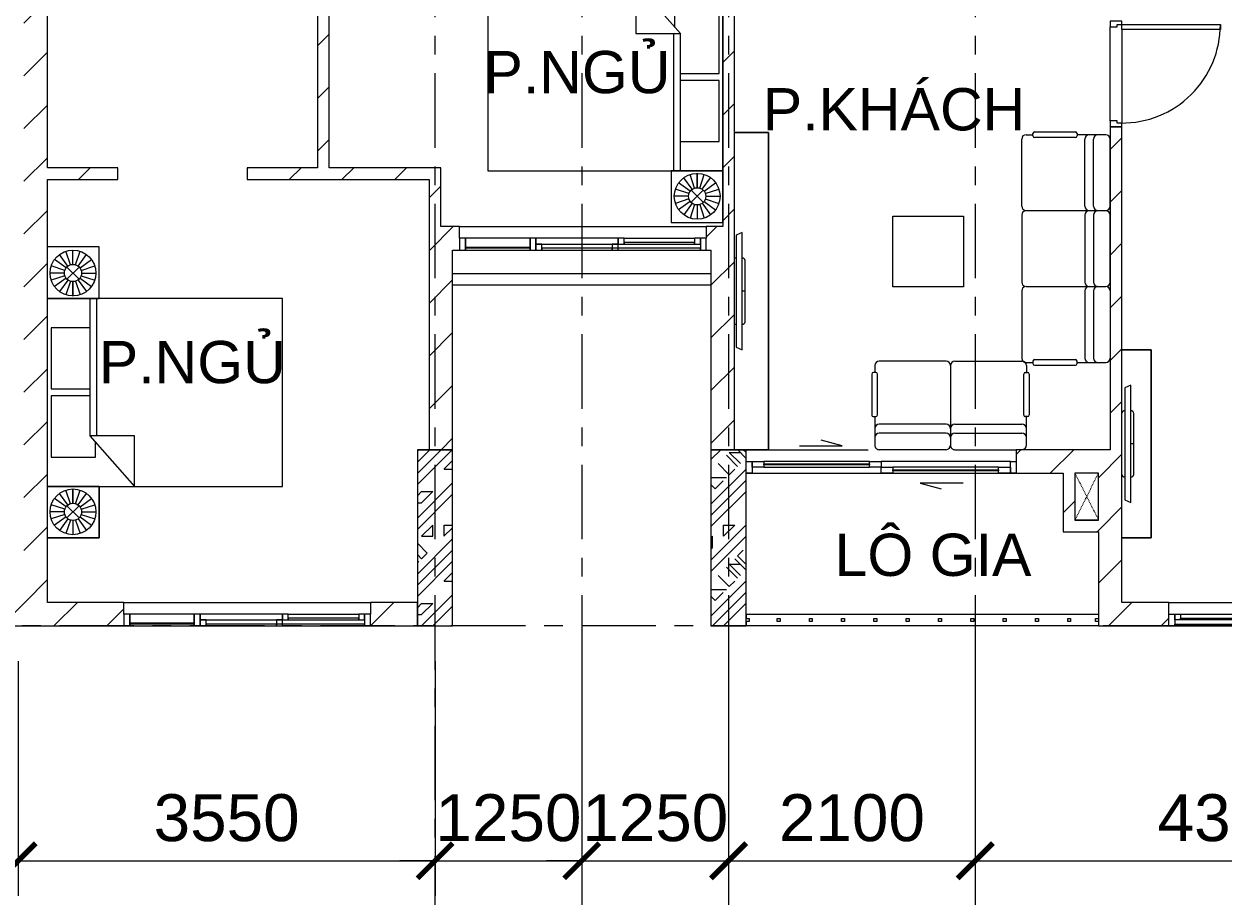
# Model space of a CAD drawing. Header units: millimetres. Extents: x -20144 to 117583, y -11426 to 48263.
# Drawn here: x 19951 to 30170, y -2309 to 5125 of the extents above; entities that cross this region are included whole.
import ezdxf

# ---------------------------------------------------------------- set-up
doc = ezdxf.new("R2010")
doc.units = ezdxf.units.MM
doc.linetypes.add('Dash', pattern=[12.35, 3.175, -3.175, 0, -3, 0, -3])
doc.linetypes.add('Grid Line', pattern=[22.225, 12.7, -3.175, 3.175, -3.175])
for name, color, linetype, lineweight in [('A-DETL-GENF', 31, 'Continuous', 5), ('A-DETL-GENF-HDLN', 161, 'Dash', 5), ('CHU', 181, 'Continuous', 5), ('CUA', 31, 'Continuous', 9), ('DIM', 1, 'Continuous', 5), ('HATCH-TUONG', 152, 'Continuous', 9), ('NET CAT', 3, 'Continuous', 5), ('NET THAY 2', 55, 'Continuous', 5), ('NET-CAT', 3, 'Continuous', 9), ('NET-THAY', 2, 'Continuous', 15), ('THIET BI', 44, 'Continuous', 5), ('TRUC', 225, 'Continuous', 5)]:
    doc.layers.add(name, color=color, linetype=linetype, lineweight=lineweight)
doc.styles.add('Arial', font='arial.ttf', dxfattribs={"height": 360})
doc.styles.add('TA1', font='arial.ttf')
doc.dimstyles.new('D_200_KTx2', dxfattribs={"dimtxt": 400, "dimasz": 300, "dimexe": 300, "dimexo": 300, "dimgap": 160, "dimtad": 1, "dimdec": 0, "dimzin": 9, "dimtxsty": 'TA1', "dimblk": 'ARCHTICK', "dimcen": 1, "dimdle": 300, "dimclrd": 256, "dimclre": 256, "dimclrt": 7, "dimadec": 0, "dimazin": 0, "dimtfac": 1, "dimtdec": 0, "dimtix": 1, "dimtmove": 1, "dimatfit": 3, "dimldrblk": 'ARCHTICK', "dimfxl": 1, "dimtolj": 1, "dimtzin": 0, "dimlwd": -1, "dimlwe": -1, "dimarcsym": 0})
pattern_1 = [(45, (95.25, 0), (-476.246, 476.246), []), (45, (190.5, 0), (-476.246, 476.246), []), (45, (0, 0), (-476.246, 476.246), []), (45, (476.25, 0), (-476.246, 476.246), []), (45, (571.5, 0), (-476.246, 476.246), []), (0, (381, 95.25), (0, 952.5), [95.25, -857.25]), (0, (476.25, 190.5), (0, 952.5), [95.25, -857.25]), (45, (381, 95.25), (0, 952.491), [134.684, -1212.342]), (45, (476.25, 95.25), (0, 952.491), [134.684, -1212.342]), (0, (381, 95.25), (0, 952.5), [95.25, -857.25]), (90, (-95.25, 95.25), (-952.5, 6e-14), [95.25, -857.25]), (90, (0, 95.25), (-952.5, 6e-14), [190.5, -762]), (45, (-95.25, 190.5), (0, 952.491), [134.684, -1212.342]), (90, (762, 381), (-952.5, 6e-14), [95.25, -857.25]), (0, (666.75, 381), (0, 952.5), [95.25, -857.25]), (45, (666.75, 381), (0, 952.491), [134.683, -1212.342]), (0, (857.25, 95.25), (0, 952.5), [95.25, -857.25]), (0, (857.25, 571.5), (0, 952.5), [95.25, -857.25]), (90, (1047.75, 666.75), (-952.5, 6e-14), [95.25, -857.25]), (45, (857.25, 571.5), (0, 952.491), [269.367, -1077.66]), (45, (952.5, 571.5), (0, 952.491), [134.683, -1212.342]), (45, (1143, 762), (0, 952.491), [134.684, -1212.342]), (0, (1143, 857.25), (0, 952.5), [95.25, -857.25]), (90, (1143, 762), (-952.5, 6e-14), [95.25, -857.25]), (0, (476.25, 762), (0, 952.5), [95.25, -857.25]), (0, (666.75, 857.25), (0, 952.5), [95.25, -857.25]), (90, (571.5, 762), (-952.5, 6e-14), [95.25, -857.25]), (90, (666.75, 762), (-952.5, 6e-14), [95.25, -857.25]), (45, (476.25, 762), (0, 952.491), [134.684, -1212.342]), (45, (666.75, 762), (0, 952.491), [134.683, -1212.342]), (135, (119, 214.8), (-952.491, 6e-14), [134.684, -1212.342]), (135, (238.1, 333.4), (-952.491, 6e-14), [134.684, -1212.342]), (135, (309.56, 404.8), (-952.491, 6e-14), [134.684, -1212.342]), (135, (333.4, 428.6), (-952.491, 6e-14), [134.683, -1212.342]), (135, (381, 476.25), (-952.491, 6e-14), [134.683, -1212.342]), (135, (404.8, 500.06), (-952.491, 6e-14), [134.684, -1212.342]), (135, (476.25, 571.5), (-952.491, 6e-14), [134.683, -1212.342]), (135, (523.9, 619.1), (-952.491, 6e-14), [134.684, -1212.342]), (45, (119, 214.8), (0, 952.491), [95.25, -1251.776]), (45, (238.1, 333.4), (0, 952.491), [67.36, -1279.665]), (45, (404.8, 500.06), (0, 952.491), [67.36, -1279.665]), (45, (309.56, 595.3), (0, 952.491), [67.36, -1279.665]), (45, (476.25, 571.5), (0, 952.491), [67.36, -1279.665]), (45, (381, 666.75), (0, 952.491), [67.36, -1279.665]), (0, (24.2, 309.5), (0, 952.5), [190.043, -762.457]), (0, (238.1, 523.9), (0, 952.5), [95.25, -857.25])]
pattern_2 = [(45, (0, 0), (-224.5064, 224.5064), [])]

# ---------------------------------------------------------------- blocks, each defined once
blk = doc.blocks.new('CUA PHONG NGU - Type 1-398312-MẶT BẰNG TẦNG 24')
at = {"layer": 'CUA'}
for p, q in [((-318, 890), (-278, 890)), ((-318, 52), (-318, 890)), ((-278, 890), (-278, 52)), ((-278, 52), (-318, 52))]:
    blk.add_line(p, q, dxfattribs=at)
at = {"layer": 'CUA', "lineweight": 5}
for p, q in [((-319, 52), (-349, 52)), ((-349, 52), (-349, -48)), ((-319, 11), (-319, 52)), ((-299, 11), (-319, 11)), ((-299, -48), (-299, 11)), ((521, 11), (501, 11)), ((501, 11), (501, -48)), ((551, 52), (521, 52)), ((521, 52), (521, 11)), ((551, -48), (551, 52)), ((-349, -48), (-299, -48)), ((501, -48), (551, -48))]:
    blk.add_line(p, q, dxfattribs=at)
blk.add_arc((-318, 52), 838, 359.5, 90, dxfattribs=at)
blk = doc.blocks.new('CUA LO GIA _LUA_1 - CUA LO GIA _LUA_ 2300-629874-MẶT BẰNG TẦNG 24')
at = {"layer": 'CUA'}
for p, q in [((-697, 134), (-332, 134)), ((-332, 134), (-511, 182)), ((-1150, -100), (-1150, 0)), ((-1150, 0), (-1100, 0)), ((-1100, -50), (-1100, 0)), ((-1100, 0), (-1000, 0)), ((-1100, 0), (-1100, -100)), ((-1000, 0), (-1000, -50)), ((-100, 0), (-1000, 0)), ((-100, -50), (-100, 0)), ((-100, 0), (0, 0)), ((0, 0), (0, -50)), ((1100, 0), (0, 0)), ((1100, -100), (1100, 0)), ((1100, 0), (1150, 0)), ((1150, 0), (1150, -100)), ((-1100, -100), (-1150, -100)), ((-1000, -50), (-1100, -50)), ((-1100, -100), (0, -100)), ((-1000, -30), (-1000, -20)), ((-1000, -20), (-100, -20)), ((-100, -30), (-1000, -30)), ((-1000, -50), (-100, -50)), ((-100, -20), (-100, -30)), ((0, -50), (-100, -50)), ((0, -100), (0, -50)), ((0, -50), (100, -50)), ((100, -100), (0, -100)), ((100, -50), (100, -100)), ((1000, -50), (100, -50)), ((100, -80), (100, -70)), ((100, -70), (1000, -70)), ((1000, -80), (100, -80)), ((100, -100), (1000, -100)), ((1000, -100), (1000, -50)), ((1000, -50), (1100, -50)), ((1000, -70), (1000, -80)), ((1100, -100), (1000, -100)), ((1100, -50), (1100, -100)), ((1150, -100), (1100, -100)), ((332, -184), (511, -232)), ((697, -184), (332, -184))]:
    blk.add_line(p, q, dxfattribs=at)
blk = doc.blocks.new('X-PHONG NGU 2 - X-PHONG NGU 2_Recovery_-626354-MẶT BẰNG TẦNG 24')
at = {"layer": 'CUA'}
for p, q in [((-1050, 100), (-1000, 100)), ((-1050, 0), (-1050, 100)), ((-1000, 0), (-1050, 0)), ((-1000, 100), (-450, 100)), ((-1000, 85), (-1000, 100)), ((-1000, 100), (-1000, 0)), ((-450, 85), (-1000, 85)), ((-1000, 75), (-450, 75)), ((-1000, 0), (-1000, 75)), ((-450, 0), (-1000, 0)), ((-450, 100), (-450, 85)), ((-450, 100), (-400, 100)), ((-450, 0), (-450, 100)), ((-450, 75), (-450, 0)), ((-400, 0), (-450, 0)), ((-400, 100), (-350, 100)), ((-400, 50), (-400, 100)), ((-400, 100), (-400, 0)), ((-400, 50), (300, 50)), ((-400, 0), (-400, 50)), ((-350, 50), (-400, 50)), ((300, 0), (-400, 0)), ((-350, 100), (250, 100)), ((-350, 85), (-350, 100)), ((-350, 100), (-350, 50)), ((250, 85), (-350, 85)), ((250, 100), (1000, 100)), ((250, 85), (250, 100)), ((250, 100), (250, 85)), ((250, 100), (300, 100)), ((250, 50), (250, 100)), ((1000, 85), (250, 85)), ((300, 50), (250, 50)), ((300, 100), (300, 50)), ((300, 50), (300, 0)), ((300, 50), (350, 50)), ((300, 0), (300, 50)), ((350, 0), (300, 0)), ((350, 50), (950, 50)), ((350, 35), (350, 50)), ((350, 50), (350, 0)), ((950, 35), (350, 35)), ((950, 0), (350, 0)), ((950, 50), (950, 35)), ((950, 50), (1000, 50)), ((950, 0), (950, 50)), ((1000, 0), (950, 0)), ((1000, 100), (1000, 85)), ((1000, 100), (1050, 100)), ((1000, 0), (1000, 100)), ((1000, 50), (1000, 0)), ((1050, 0), (1000, 0)), ((1050, 100), (1050, 0))]:
    blk.add_line(p, q, dxfattribs=at)
blk = doc.blocks.new('Railing - 25mm-666288-MẶT BẰNG TẦNG 24')
at = {"layer": 'NET THAY 2'}
for p, q in [((12.5, 12.5), (-12.5, 12.5)), ((-12.5, 12.5), (-12.5, -12.5)), ((12.5, -12.5), (12.5, 12.5)), ((-12.5, -12.5), (12.5, -12.5))]:
    blk.add_line(p, q, dxfattribs=at)
blk = doc.blocks.new('Railing - Railing-696072-MẶT BẰNG TẦNG 24')
at = {"extrusion": (0, 0, -1), "zscale": -1, "rotation": 270}
for p in [(-26113, 50), (-26376, 50), (-26651, 50), (-26926, 50), (-27201, 50), (-27476, 50), (-27751, 50), (-28026, 50), (-28301, 50), (-28576, 50), (-28851, 50), (-29088, 50)]:
    blk.add_blockref('Railing - 25mm-666288-MẶT BẰNG TẦNG 24', p, dxfattribs=at)
blk = doc.blocks.new('X-SOFA - X-SOFA-629876-MẶT BẰNG TẦNG 24')
at = {"layer": 'THIET BI'}
for p, q in [((-754, 361), (-754, 932)), ((-716, 969), (-658, 969)), ((-658, 960), (-658, 979)), ((-644, 993), (-296, 993)), ((-296, 946), (-644, 946)), ((-282, 979), (-282, 960)), ((-104, 969), (-282, 969)), ((-217, 361), (-217, 932)), ((-141, 361), (-141, 932)), ((-38, 969), (-104, 969)), ((0, 361), (0, 932)), ((-716, 323), (-38, 323)), ((-1850, 275), (-1250, 275)), ((-1850, -325), (-1850, 275)), ((-1850, -325), (-1850, 275)), ((-1850, 275), (-1250, 275)), ((-1250, 275), (-1250, -325)), ((-1250, 275), (-1250, -325)), ((-754, 285), (-754, -285)), ((-217, 285), (-217, -285)), ((-141, 285), (-141, -285)), ((0, -285), (0, 285)), ((-1250, -325), (-1850, -325)), ((-1250, -325), (-1850, -325)), ((-754, -361), (-754, -932)), ((-716, -323), (-104, -323)), ((-217, -361), (-217, -932)), ((-141, -361), (-141, -932)), ((-104, -323), (-38, -323)), ((0, -361), (0, -932)), ((-716, -969), (-658, -969)), ((-658, -960), (-658, -979)), ((-296, -946), (-644, -946)), ((-644, -993), (-296, -993)), ((-282, -979), (-282, -960)), ((-282, -969), (-104, -969)), ((-104, -969), (-38, -969))]:
    blk.add_line(p, q, dxfattribs=at)
for centre, radius, start, end in [((-716, 932), 37.7, 90, 180), ((-644, 979), 14.1, 90, 180), ((-644, 960), 14.1, 180, 270), ((-296, 979), 14.1, 0, 90), ((-296, 960), 14.1, 270, 0), ((-179, 932), 37.7, 90, 180), ((-104, 932), 37.7, 90, 180), ((-38, 932), 37.7, 0, 90), ((-716, 361), 37.7, 180, 270), ((-716, 285), 37.7, 90, 180), ((-179, 361), 37.7, 180, 270), ((-179, 285), 37.7, 90, 180), ((-104, 361), 37.7, 180, 270), ((-104, 285), 37.7, 90, 180), ((-38, 361), 37.7, 270, 0), ((-38, 285), 37.7, 360, 90), ((-716, -285), 37.7, 180, 270), ((-179, -285), 37.7, 180, 270), ((-104, -285), 37.7, 180, 270), ((-38, -285), 37.7, 270, 0), ((-716, -361), 37.7, 90, 180), ((-179, -361), 37.7, 90, 180), ((-104, -361), 37.7, 90, 180), ((-38, -361), 37.7, 360, 90), ((-716, -932), 37.7, 180, 270), ((-644, -960), 14.1, 90, 180), ((-644, -979), 14.1, 180, 270), ((-296, -960), 14.1, 0, 90), ((-296, -979), 14.1, 270, 0), ((-179, -932), 37.7, 180, 270), ((-104, -932), 37.7, 180, 270), ((-38, -932), 37.7, 270, 0)]:
    blk.add_arc(centre, radius, start, end, dxfattribs=at)
blk = doc.blocks.new('X-SOFA - X-SOFA-629877-MẶT BẰNG TẦNG 24')
at = {"layer": 'THIET BI'}
for p, q in [((-716, 646), (-658, 646)), ((-658, 637), (-658, 656)), ((-644, 670), (-296, 670)), ((-296, 623), (-644, 623)), ((-282, 656), (-282, 637)), ((-104, 646), (-282, 646)), ((-38, 646), (-104, 646)), ((-754, 38), (-754, 608)), ((-217, 38), (-217, 608)), ((-141, 38), (-141, 608)), ((0, 38), (0, 560)), ((-716, 0), (-104, 0)), ((-104, 0), (-38, 0)), ((-754, -38), (-754, -608)), ((-217, -38), (-217, -608)), ((-141, -38), (-141, -608)), ((0, -38), (0, -608)), ((-716, -646), (-658, -646)), ((-658, -637), (-658, -656)), ((-296, -623), (-644, -623)), ((-644, -670), (-296, -670)), ((-282, -656), (-282, -637)), ((-282, -646), (-104, -646)), ((-104, -646), (-38, -646))]:
    blk.add_line(p, q, dxfattribs=at)
for centre, radius, start, end in [((-716, 608), 37.7, 90, 180), ((-644, 656), 14.1, 90, 180), ((-644, 637), 14.1, 180, 270), ((-296, 656), 14.1, 0, 90), ((-296, 637), 14.1, 270, 0), ((-179, 608), 37.7, 90, 180), ((-104, 608), 37.7, 90, 180), ((-38, 608), 37.7, 360, 90), ((-716, 38), 37.7, 180, 270), ((-179, 38), 37.7, 180, 270), ((-104, 38), 37.7, 180, 270), ((-38, 38), 37.7, 270, 0), ((-716, -38), 37.7, 90, 180), ((-179, -38), 37.7, 90, 180), ((-104, -38), 37.7, 90, 180), ((-38, -38), 37.7, 360, 90), ((-716, -608), 37.7, 180, 270), ((-179, -608), 37.7, 180, 270), ((-104, -608), 37.7, 180, 270), ((-38, -608), 37.7, 270, 0), ((-644, -637), 14.1, 90, 180), ((-644, -656), 14.1, 180, 270), ((-296, -637), 14.1, 0, 90), ((-296, -656), 14.1, 270, 0)]:
    blk.add_arc(centre, radius, start, end, dxfattribs=at)
blk = doc.blocks.new('X-TV - X-TV-V35-MẶT BẰNG TẦNG 24')
at = {"layer": 'THIET BI'}
for p, q in [((0, -250), (0, 0)), ((0, 0), (0, -250)), ((323, -25), (300, -75)), ((300, -75), (1300, -75)), ((1277, -25), (323, -25)), ((540, -100), (1060, -100)), ((800, -100), (800, -75)), ((1300, -75), (1277, -25)), ((1600, 0), (1600, -250)), ((1600, -250), (1600, 0)), ((1600, -250), (0, -250)), ((0, -250), (1600, -250))]:
    blk.add_line(p, q, dxfattribs=at)
for centre, start_param, end_param in [((540, -25), 0.006734, 1.570796), ((540, -75), 1.570796, 3.141593), ((1060, -25), 4.712389, 6.276452), ((1060, -75), 3.141593, 4.712389)]:
    blk.add_ellipse(centre, major_axis=(0, 25), ratio=0.9, start_param=start_param, end_param=end_param, dxfattribs=at)
blk = doc.blocks.new('X-TV - X-TV-V36-MẶT BẰNG TẦNG 24')
at = {"layer": 'THIET BI'}
for p, q in [((0, -300), (0, -10)), ((0, -10), (0, -300)), ((872, -25), (850, -75)), ((850, -75), (1850, -75)), ((1827, -25), (872, -25)), ((1090, -100), (1610, -100)), ((1350, -100), (1350, -75)), ((1850, -75), (1827, -25)), ((2700, -10), (2700, -300)), ((2700, -300), (2700, -10)), ((2700, -300), (0, -300)), ((0, -300), (2700, -300))]:
    blk.add_line(p, q, dxfattribs=at)
for centre, start_param, end_param in [((1090, -25), 0.904364, 1.570796), ((1090, -75), 1.570796, 3.141593), ((1610, -75), 3.141593, 4.712389), ((1610, -25), 4.712389, 5.378821)]:
    blk.add_ellipse(centre, major_axis=(0, 25), ratio=0.9, start_param=start_param, end_param=end_param, dxfattribs=at)
blk = doc.blocks.new('X-PHONG NGU 2 - X-PHONG NGU 2_Recovery_-378306-MẶT BẰNG TẦNG 24')
at = {"layer": 'CUA'}
for p, q in [((-1000, 0), (-1050, 0)), ((-1050, 0), (-1050, -100)), ((-450, 0), (-1000, 0)), ((-1000, 0), (-1000, -75)), ((-1000, -100), (-1000, 0)), ((-450, -75), (-450, 0)), ((-400, 0), (-450, 0)), ((-450, 0), (-450, -100)), ((300, 0), (-400, 0)), ((-400, 0), (-400, -50)), ((-400, -100), (-400, 0)), ((300, -50), (300, 0)), ((350, 0), (300, 0)), ((300, 0), (300, -50)), ((350, -50), (350, 0)), ((350, 0), (950, 0)), ((1000, 0), (950, 0)), ((950, 0), (950, -50)), ((1050, 0), (1000, 0)), ((1000, 0), (1000, -100)), ((1000, -50), (1000, 0)), ((1050, -100), (1050, 0)), ((-1050, -100), (-1000, -100)), ((-1000, -75), (-450, -75)), ((-450, -85), (-1000, -85)), ((-1000, -85), (-1000, -100)), ((-1000, -100), (-450, -100)), ((-450, -100), (-450, -85)), ((-450, -100), (-400, -100)), ((-400, -50), (300, -50)), ((-350, -50), (-400, -50)), ((-400, -50), (-400, -100)), ((-400, -100), (-350, -100)), ((-350, -100), (-350, -50)), ((250, -85), (-350, -85)), ((-350, -85), (-350, -100)), ((-350, -100), (250, -100)), ((300, -50), (250, -50)), ((250, -50), (250, -100)), ((1000, -85), (250, -85)), ((250, -85), (250, -100)), ((250, -100), (250, -85)), ((250, -100), (1000, -100)), ((250, -100), (300, -100)), ((300, -50), (350, -50)), ((300, -100), (300, -50)), ((950, -35), (350, -35)), ((350, -35), (350, -50)), ((350, -50), (950, -50)), ((950, -50), (950, -35)), ((950, -50), (1000, -50)), ((1000, -100), (1000, -85)), ((1000, -100), (1050, -100))]:
    blk.add_line(p, q, dxfattribs=at)
blk = doc.blocks.new('X-GIUONG - X-GIUONG-V34-MẶT BẰNG TẦNG 24')
at = {"layer": 'THIET BI'}
for p, q in [((-1239, 0), (-1239, -439)), ((-1239, -439), (-1239, 0)), ((-1060, -158), (-1131, -60)), ((-1039, -148), (-1077, -32)), ((-1017, -144), (-1017, -22)), ((-994, -148), (-956, -32)), ((-974, -158), (-902, -60)), ((-800, -439), (-800, 0)), ((-800, 0), (-800, -2000)), ((-800, 0), (-800, -439)), ((-800, 0), (-800, -2000)), ((-550, -30), (-550, -410)), ((-30, -30), (-550, -30)), ((-30, -360), (-30, -30)), ((30, -30), (30, -360)), ((550, -30), (30, -30)), ((550, -360), (550, -30)), ((800, 0), (800, -439)), ((800, -2000), (800, 0)), ((800, 0), (800, -439)), ((800, -2000), (800, 0)), ((974, -158), (902, -60)), ((994, -148), (956, -32)), ((1017, -144), (1017, -22)), ((1039, -148), (1077, -32)), ((1060, -158), (1131, -60)), ((1239, -439), (1239, 0)), ((1239, -439), (1239, 0)), ((-1086, -195), (-1202, -157)), ((-1076, -174), (-1174, -103)), ((-1068, -269), (-965, -166)), ((-1068, -166), (-965, -269)), ((-957, -174), (-859, -103)), ((-947, -195), (-831, -157)), ((947, -195), (831, -157)), ((957, -174), (859, -103)), ((1068, -269), (965, -166)), ((1068, -166), (965, -269)), ((1076, -174), (1174, -103)), ((1086, -195), (1202, -157)), ((-1090, -217), (-1212, -217)), ((-1086, -240), (-1202, -278)), ((-1076, -260), (-1174, -332)), ((-1060, -277), (-1131, -375)), ((-1039, -287), (-1077, -403)), ((-1017, -291), (-1017, -412)), ((-994, -287), (-956, -403)), ((-974, -277), (-902, -375)), ((-957, -260), (-859, -332)), ((-947, -240), (-831, -278)), ((-943, -217), (-821, -217)), ((-821, -217), (-943, -217)), ((943, -217), (821, -217)), ((821, -217), (943, -217)), ((947, -240), (831, -278)), ((957, -260), (859, -332)), ((974, -277), (902, -375)), ((994, -287), (956, -403)), ((1017, -291), (1017, -412)), ((1039, -287), (1077, -403)), ((1060, -277), (1131, -375)), ((1076, -260), (1174, -332)), ((1086, -240), (1202, -278)), ((1090, -217), (1212, -217)), ((-370, -360), (-800, -740)), ((-370, -740), (-370, -360)), ((800, -360), (-370, -360)), ((-1239, -439), (-800, -439)), ((-800, -439), (-1239, -439)), ((-550, -410), (-420, -410)), ((-370, -420), (800, -420)), ((800, -439), (1239, -439)), ((800, -439), (1239, -439)), ((-800, -740), (-370, -740)), ((-800, -2000), (800, -2000)), ((-800, -2000), (800, -2000))]:
    blk.add_line(p, q, dxfattribs=at)
for centre, radius in [((-1017, -217), 195), ((1017, -217), 195), ((-1017, -217), 73.2), ((1017, -217), 73.2)]:
    blk.add_circle(centre, radius, dxfattribs=at)
blk = doc.blocks.new('X-GIUONG - X-GIUONG-V2-MẶT BẰNG TẦNG 24')
at = {"layer": 'THIET BI'}
for p, q in [((-800, 0), (-1239, 0)), ((-1239, 0), (-1239, -439)), ((-1239, 0), (-800, 0)), ((-1239, -439), (-1239, 0)), ((-1060, -158), (-1131, -60)), ((-1039, -148), (-1077, -32)), ((-1017, -144), (-1017, -22)), ((-994, -148), (-956, -32)), ((-974, -158), (-902, -60)), ((-800, -439), (-800, 0)), ((800, 0), (-800, 0)), ((-800, 0), (-800, -2000)), ((800, 0), (-800, 0)), ((-800, 0), (-800, -439)), ((-800, 0), (-800, -2000)), ((-550, -30), (-550, -410)), ((-30, -30), (-550, -30)), ((-30, -360), (-30, -30)), ((30, -30), (30, -360)), ((550, -30), (30, -30)), ((550, -360), (550, -30)), ((1239, 0), (800, 0)), ((800, 0), (800, -439)), ((800, -2000), (800, 0)), ((1239, 0), (800, 0)), ((800, 0), (800, -439)), ((800, -2000), (800, 0)), ((974, -158), (902, -60)), ((994, -148), (956, -32)), ((1017, -144), (1017, -22)), ((1039, -148), (1077, -32)), ((1060, -158), (1131, -60)), ((1239, -439), (1239, 0)), ((1239, -439), (1239, 0)), ((-1086, -195), (-1202, -157)), ((-1076, -174), (-1174, -103)), ((-1068, -269), (-965, -166)), ((-1068, -166), (-965, -269)), ((-957, -174), (-859, -103)), ((-947, -195), (-831, -157)), ((947, -195), (831, -157)), ((957, -174), (859, -103)), ((1068, -269), (965, -166)), ((1068, -166), (965, -269)), ((1076, -174), (1174, -103)), ((1086, -195), (1202, -157)), ((-1090, -217), (-1212, -217)), ((-1086, -240), (-1202, -278)), ((-1076, -260), (-1174, -332)), ((-1060, -277), (-1131, -375)), ((-1039, -287), (-1077, -403)), ((-1017, -291), (-1017, -412)), ((-994, -287), (-956, -403)), ((-974, -277), (-902, -375)), ((-957, -260), (-859, -332)), ((-947, -240), (-831, -278)), ((-943, -217), (-821, -217)), ((-821, -217), (-943, -217)), ((943, -217), (821, -217)), ((821, -217), (943, -217)), ((947, -240), (831, -278)), ((957, -260), (859, -332)), ((974, -277), (902, -375)), ((994, -287), (956, -403)), ((1017, -291), (1017, -412)), ((1039, -287), (1077, -403)), ((1060, -277), (1131, -375)), ((1076, -260), (1174, -332)), ((1086, -240), (1202, -278)), ((1090, -217), (1212, -217)), ((-370, -360), (-800, -740)), ((-370, -740), (-370, -360)), ((800, -360), (-370, -360)), ((-1239, -439), (-800, -439)), ((-800, -439), (-1239, -439)), ((-550, -410), (-420, -410)), ((-370, -420), (800, -420)), ((800, -439), (1239, -439)), ((800, -439), (1239, -439)), ((-800, -740), (-370, -740)), ((-800, -2000), (800, -2000)), ((-800, -2000), (800, -2000))]:
    blk.add_line(p, q, dxfattribs=at)
for centre, radius in [((-1017, -217), 195), ((1017, -217), 195), ((-1017, -217), 73.2), ((1017, -217), 73.2)]:
    blk.add_circle(centre, radius, dxfattribs=at)
blk = doc.blocks.new('Family2 - Family1 2-690398-MẶT BẰNG TẦNG 24')
at = {"layer": 'A-DETL-GENF'}
for p, q in [((200, 400), (0, 400)), ((0, 400), (0, 0)), ((200, 0), (200, 400)), ((0, 0), (200, 0))]:
    blk.add_line(p, q, dxfattribs=at)
at = {"layer": 'A-DETL-GENF-HDLN'}
for p, q in [((0, 400), (200, 1)), ((0, 0), (200, 399))]:
    blk.add_line(p, q, dxfattribs=at)
blk = doc.blocks.new('_ARCHTICK')
at = {"color": 0, "linetype": 'ByBlock', "const_width": 0.15}
blk.add_lwpolyline([(-0.5, -0.5), (0.5, 0.5)], dxfattribs=at)
blk = doc.blocks.new('*D265')
at = {"layer": 'Defpoints', "color": 0, "transparency": 16777216}
for p in [(17001, 0), (19901, 0), (19901, -2000)]:
    blk.add_point(p, dxfattribs=at)
at = {"layer": 'DIM', "transparency": 16777216}
for p, q in [((17001, -300), (17001, -2300)), ((19901, -300), (19901, -2300)), ((16701, -2000), (20201, -2000))]:
    blk.add_line(p, q, dxfattribs=at)
at = {"layer": 'DIM', "transparency": 16777216, "xscale": 300, "yscale": 300, "zscale": 300, "rotation": 180}
blk.add_blockref('_ARCHTICK', (17001, -2000), dxfattribs=at)
at = {"layer": 'DIM', "transparency": 16777216, "xscale": 300, "yscale": 300, "zscale": 300}
blk.add_blockref('_ARCHTICK', (19901, -2000), dxfattribs=at)
at = {"layer": 'DIM', "color": 7, "transparency": 16777216, "insert": (18451, -1636), "char_height": 400, "attachment_point": 5, "style": 'TA1'}
blk.add_mtext('\\A1;2900', dxfattribs=at)
blk = doc.blocks.new('*D266')
at = {"layer": 'Defpoints', "color": 0, "transparency": 16777216}
for p in [(19901, 0), (23451, 0), (23451, -2000)]:
    blk.add_point(p, dxfattribs=at)
at = {"layer": 'DIM', "transparency": 16777216}
for p, q in [((19901, -300), (19901, -2300)), ((23451, -300), (23451, -2300)), ((19601, -2000), (23751, -2000))]:
    blk.add_line(p, q, dxfattribs=at)
at = {"layer": 'DIM', "transparency": 16777216, "xscale": 300, "yscale": 300, "zscale": 300, "rotation": 180}
blk.add_blockref('_ARCHTICK', (19901, -2000), dxfattribs=at)
at = {"layer": 'DIM', "transparency": 16777216, "xscale": 300, "yscale": 300, "zscale": 300}
blk.add_blockref('_ARCHTICK', (23451, -2000), dxfattribs=at)
at = {"layer": 'DIM', "color": 7, "transparency": 16777216, "insert": (21676, -1636), "char_height": 400, "attachment_point": 5, "style": 'TA1'}
blk.add_mtext('\\A1;3550', dxfattribs=at)
blk = doc.blocks.new('*D267')
at = {"layer": 'Defpoints', "color": 0, "transparency": 16777216}
for p in [(23451, 0), (24701, 0), (24701, -2000)]:
    blk.add_point(p, dxfattribs=at)
at = {"layer": 'DIM', "transparency": 16777216}
for p, q in [((23451, -300), (23451, -2300)), ((24701, -300), (24701, -2300)), ((23451, -2000), (23151, -2000)), ((23451, -2000), (24701, -2000)), ((24701, -2000), (25001, -2000))]:
    blk.add_line(p, q, dxfattribs=at)
at = {"layer": 'DIM', "transparency": 16777216, "xscale": 300, "yscale": 300, "zscale": 300}
blk.add_blockref('_ARCHTICK', (23451, -2000), dxfattribs=at)
at = {"layer": 'DIM', "transparency": 16777216, "xscale": 300, "yscale": 300, "zscale": 300, "rotation": 180}
blk.add_blockref('_ARCHTICK', (24701, -2000), dxfattribs=at)
at = {"layer": 'DIM', "color": 7, "transparency": 16777216, "insert": (24076, -1636), "char_height": 400, "attachment_point": 5, "style": 'TA1'}
blk.add_mtext('\\A1;1250', dxfattribs=at)
blk = doc.blocks.new('*D268')
at = {"layer": 'Defpoints', "color": 0, "transparency": 16777216}
for p in [(24701, 0), (25951, 0), (25951, -2000)]:
    blk.add_point(p, dxfattribs=at)
at = {"layer": 'DIM', "transparency": 16777216}
for p, q in [((24701, -300), (24701, -2300)), ((25951, -300), (25951, -2300)), ((24701, -2000), (24401, -2000)), ((24701, -2000), (25951, -2000)), ((25951, -2000), (26251, -2000))]:
    blk.add_line(p, q, dxfattribs=at)
at = {"layer": 'DIM', "transparency": 16777216, "xscale": 300, "yscale": 300, "zscale": 300}
blk.add_blockref('_ARCHTICK', (24701, -2000), dxfattribs=at)
at = {"layer": 'DIM', "transparency": 16777216, "xscale": 300, "yscale": 300, "zscale": 300, "rotation": 180}
blk.add_blockref('_ARCHTICK', (25951, -2000), dxfattribs=at)
at = {"layer": 'DIM', "color": 7, "transparency": 16777216, "insert": (25326, -1636), "char_height": 400, "attachment_point": 5, "style": 'TA1'}
blk.add_mtext('\\A1;1250', dxfattribs=at)
blk = doc.blocks.new('*D269')
at = {"layer": 'Defpoints', "color": 0, "transparency": 16777216}
for p in [(25951, 0), (28051, 0), (28051, -2000)]:
    blk.add_point(p, dxfattribs=at)
at = {"layer": 'DIM', "transparency": 16777216}
for p, q in [((25951, -300), (25951, -2300)), ((28051, -300), (28051, -2300)), ((25651, -2000), (28351, -2000))]:
    blk.add_line(p, q, dxfattribs=at)
at = {"layer": 'DIM', "transparency": 16777216, "xscale": 300, "yscale": 300, "zscale": 300, "rotation": 180}
blk.add_blockref('_ARCHTICK', (25951, -2000), dxfattribs=at)
at = {"layer": 'DIM', "transparency": 16777216, "xscale": 300, "yscale": 300, "zscale": 300}
blk.add_blockref('_ARCHTICK', (28051, -2000), dxfattribs=at)
at = {"layer": 'DIM', "color": 7, "transparency": 16777216, "insert": (27001, -1636), "char_height": 400, "attachment_point": 5, "style": 'TA1'}
blk.add_mtext('\\A1;2100', dxfattribs=at)
blk = doc.blocks.new('*D270')
at = {"layer": 'Defpoints', "color": 0, "transparency": 16777216}
for p in [(28051, 0), (32401, 0), (32401, -2000)]:
    blk.add_point(p, dxfattribs=at)
at = {"layer": 'DIM', "transparency": 16777216}
for p, q in [((28051, -300), (28051, -2300)), ((32401, -300), (32401, -2300)), ((27751, -2000), (32701, -2000))]:
    blk.add_line(p, q, dxfattribs=at)
at = {"layer": 'DIM', "transparency": 16777216, "xscale": 300, "yscale": 300, "zscale": 300, "rotation": 180}
blk.add_blockref('_ARCHTICK', (28051, -2000), dxfattribs=at)
at = {"layer": 'DIM', "transparency": 16777216, "xscale": 300, "yscale": 300, "zscale": 300}
blk.add_blockref('_ARCHTICK', (32401, -2000), dxfattribs=at)
at = {"layer": 'DIM', "color": 7, "transparency": 16777216, "insert": (30226, -1636), "char_height": 400, "attachment_point": 5, "style": 'TA1'}
blk.add_mtext('\\A1;4350', dxfattribs=at)

msp = doc.modelspace()

# ---------------------------------------------------------------- hatches: boundary and pattern name
at = {"layer": 'HATCH-TUONG', "lineweight": 5}
h = msp.add_hatch(dxfattribs=at)
h.set_pattern_fill('FP_2', color=256, style=0, pattern_type=2)
h.set_pattern_definition(pattern_2)
h.paths.add_polyline_path([(20150.5, 199.9), (20150.5, 9600), (19950.5, 9600), (19950.5, 199.9)], flags=0)
h = msp.add_hatch(dxfattribs=at)
h.set_pattern_fill('FP_2', color=256, style=0, pattern_type=2)
h.set_pattern_definition(pattern_2)
h.paths.add_polyline_path([(22550.5, 3900), (22550.5, 6750), (22450.5, 6750), (22450.5, 3900)], flags=0)
h.paths.add_polyline_path([(22550.5, 6850), (22550.5, 6950), (22450.5, 6950), (22450.5, 6850)], flags=0)
h.paths.add_polyline_path([(22550.5, 7850), (22550.5, 7950), (22450.5, 7950), (22450.5, 7850)], flags=0)
h = msp.add_hatch(dxfattribs=at)
h.set_pattern_fill('FP_2', color=256, style=0, pattern_type=2)
h.set_pattern_definition(pattern_2)
h.paths.add_polyline_path([(26000.5, 3300), (26000.5, 6850), (25900.5, 6850), (25900.5, 3300)], flags=0)
h = msp.add_hatch(dxfattribs=at)
h.set_pattern_fill('FP_2', color=256, style=0, pattern_type=2)
h.set_pattern_definition(pattern_2)
h.paths.add_polyline_path([(29300.5, 1500), (29300.5, 4250), (29200.5, 4250), (29200.5, 1500)], flags=0)
h.paths.add_polyline_path([(29300.5, 5150), (29300.5, 5300), (29200.5, 5300), (29200.5, 5150)], flags=0)
h = msp.add_hatch(dxfattribs=at)
h.set_pattern_fill('FP_2', color=256, style=0, pattern_type=2)
h.set_pattern_definition(pattern_2)
h.paths.add_polyline_path([(20750.5, 3800), (20750.5, 3900), (20150.5, 3900), (20150.5, 3800)], flags=0)
h = msp.add_hatch(dxfattribs=at)
h.set_pattern_fill('FP_2', color=256, style=0, pattern_type=2)
h.set_pattern_definition(pattern_2)
h.paths.add_polyline_path([(23500.5, 3800), (23500.5, 3900), (21850.5, 3900), (21850.5, 3800), (23400.5, 3800)], flags=0)
h = msp.add_hatch(dxfattribs=at)
h.set_pattern_fill('FP_2', color=256, style=0, pattern_type=2)
h.set_pattern_definition(pattern_2)
h.paths.add_polyline_path([(23500.5, 3400), (23500.5, 3800), (23400.5, 3800), (23400.5, 3400)], flags=0)
h = msp.add_hatch(dxfattribs=at)
h.set_pattern_fill('FP_2', color=256, style=0, pattern_type=2)
h.set_pattern_definition(pattern_2)
h.paths.add_polyline_path([(25800.5, 3200), (25800.5, 3300), (25900.5, 3300), (25900.5, 3400), (25760.5, 3400), (25760.5, 3200)], flags=0)
h.paths.add_polyline_path([(23400.5, 3200), (23660.5, 3200), (23660.5, 3400), (23400.5, 3400)], flags=0)
h = msp.add_hatch(dxfattribs=at)
h.set_pattern_fill('FP_2', color=256, style=0, pattern_type=2)
h.set_pattern_definition(pattern_2)
h.paths.add_polyline_path([(25800.5, 1499.9), (26000.5, 1499.9), (26000.5, 3300), (25800.5, 3300), (25800.5, 3083.2)], flags=0)
h = msp.add_hatch(dxfattribs=at)
h.set_pattern_fill('FP_2', color=256, style=0, pattern_type=2)
h.set_pattern_definition(pattern_2)
h.paths.add_polyline_path([(23600.5, 1500), (23600.5, 3200), (23400.5, 3200), (23400.5, 1500)], flags=0)
h = msp.add_hatch(dxfattribs=at)
h.set_pattern_fill('FP_2', color=256, style=0, pattern_type=2)
h.set_pattern_definition(pattern_2)
h.paths.add_polyline_path([(28400.5, 1300), (29100.5, 1300.8), (29100.5, 1500), (28400.5, 1500)], flags=0)
h = msp.add_hatch(dxfattribs=at)
h.set_pattern_fill('FP_2', color=256, style=0, pattern_type=2)
h.set_pattern_definition(pattern_2)
h.paths.add_polyline_path([(29100.5, 200), (29300.5, 200), (29300.5, 1500), (29100.5, 1500), (29100.5, 800)], flags=0)
h = msp.add_hatch(dxfattribs=at)
h.set_pattern_fill('FP_2', color=256, style=0, pattern_type=2)
h.set_pattern_definition(pattern_2)
h.paths.add_polyline_path([(28800.5, 800), (28900.5, 800), (28900.5, 1300), (28800.5, 1300), (28800.5, 1157.9)], flags=0)
h = msp.add_hatch(dxfattribs=at)
h.set_pattern_fill('FP_2', color=256, style=0, pattern_type=2)
h.set_pattern_definition(pattern_2)
h.paths.add_polyline_path([(29100.5, 800), (29100.5, 900), (28900.5, 900), (28900.5, 800)], flags=0)
h = msp.add_hatch(dxfattribs=at)
h.set_pattern_fill('FP_2', color=256, style=0, pattern_type=2)
h.set_pattern_definition(pattern_2)
h.paths.add_polyline_path([(20150.5, -0.1), (20150.5, 199.9), (17200.5, 199.9), (17200.5, -0.1), (17761.5, -0.1)], flags=0)
h = msp.add_hatch(dxfattribs=at)
h.set_pattern_fill('FP_2', color=256, style=0, pattern_type=2)
h.set_pattern_definition(pattern_2)
h.paths.add_polyline_path([(23300.5, 0.1), (23300.5, 200.1), (22900.5, 200.1), (22900.5, 0.1), (22912.6, 0.1)], flags=0)
h.paths.add_polyline_path([(20800.5, 0.1), (20800.5, 200.1), (20150.5, 200.1), (20150.5, 0.1)], flags=0)
h = msp.add_hatch(dxfattribs=at)
h.set_pattern_fill('FP_2', color=256, style=0, pattern_type=2)
h.set_pattern_definition(pattern_2)
h.paths.add_polyline_path([(32260.4, 0), (32260.4, 200), (31800.5, 200), (31800.5, 0)], flags=0)
h.paths.add_polyline_path([(29700.5, 0), (29700.5, 200), (29100.5, 200), (29100.5, 0)], flags=0)
at = {"layer": 'NET CAT'}
h = msp.add_hatch(dxfattribs=at)
h.set_pattern_fill('FP_1', color=256, style=0, pattern_type=2)
h.set_pattern_definition(pattern_1)
h.paths.add_polyline_path([(23300.5, -0.1), (23600.5, -0.1), (23600.5, 1499.9), (23300.5, 1499.9), (23300.5, 1157.9)], flags=0)
h = msp.add_hatch(dxfattribs=at)
h.set_pattern_fill('FP_1', color=256, style=0, pattern_type=2)
h.set_pattern_definition(pattern_1)
h.paths.add_polyline_path([(26100.5, -0.1), (26100.5, 1499.9), (25800.5, 1499.9), (25800.5, -0.1)], flags=0)

# ---------------------------------------------------------------- linework, layer by layer
at = {"layer": 'NET CAT', "lineweight": 13}
for p, q in [((23600.5, 1499.9), (23300.5, 1499.9)), ((23300.5, 1499.9), (23300.5, -0.1)), ((23600.5, -0.1), (23600.5, 1499.9)), ((26100.5, 1499.9), (25800.5, 1499.9)), ((25800.5, 1499.9), (25800.5, -0.1)), ((26100.5, -0.1), (26100.5, 1499.9)), ((23300.5, -0.1), (23600.5, -0.1)), ((25800.5, -0.1), (26100.5, -0.1))]:
    msp.add_line(p, q, dxfattribs=at)
at = {"layer": 'NET-CAT', "lineweight": 15}
for p, q in [((26000.5, 3300), (26000.5, 6850)), ((20150.5, 3900), (20150.5, 6750)), ((22450.5, 6750), (22450.5, 3900)), ((22550.5, 3900), (22550.5, 6750)), ((25900.5, 6750), (25900.5, 3400)), ((29300.5, 4250), (29200.5, 4250)), ((29200.5, 4250), (29200.5, 1500)), ((29300.5, 1500), (29300.5, 4250)), ((20750.5, 3900), (20150.5, 3900)), ((20750.5, 3800), (20750.5, 3900)), ((22450.5, 3900), (21850.5, 3900)), ((21850.5, 3900), (21850.5, 3800)), ((23500.5, 3900), (22550.5, 3900)), ((23500.5, 3800), (23500.5, 3900)), ((20150.5, 199.9), (20150.5, 3800)), ((20150.5, 3800), (20750.5, 3800)), ((21850.5, 3800), (23400.5, 3800)), ((23400.5, 3800), (23400.5, 3400)), ((23500.5, 3400), (23500.5, 3800)), ((23400.5, 3400), (23400.5, 3200)), ((23660.5, 3400), (23500.5, 3400)), ((23660.5, 3300), (23660.5, 3400)), ((25900.5, 3400), (25760.5, 3400)), ((25760.5, 3400), (25760.5, 3300)), ((26000.5, 1499.9), (26000.5, 3300)), ((23400.5, 3200), (23400.5, 1500)), ((23600.5, 3200), (23660.5, 3200)), ((23600.5, 1500), (23600.5, 3200)), ((25760.5, 3200), (25800.5, 3200)), ((25800.5, 3200), (25800.5, 1499.9)), ((23400.5, 1500), (23600.5, 1500)), ((25800.5, 1499.9), (26000.5, 1499.9)), ((29100.5, 1500), (28400.5, 1500)), ((28400.5, 1500), (28400.5, 1300)), ((29200.5, 1500), (29100.5, 1500)), ((29300.5, 200), (29300.5, 1500)), ((28400.5, 1300), (28800.5, 1300)), ((28800.5, 1300), (28800.5, 800)), ((29100.5, 900), (28900.5, 900)), ((28800.5, 800), (28900.5, 800)), ((28900.5, 800), (29100.5, 800)), ((29100.5, 800), (29100.5, 200)), ((20800.5, 200.1), (20150.5, 200.1)), ((20800.5, 100.1), (20800.5, 200.1)), ((23300.5, 200.1), (22900.5, 200.1)), ((22900.5, 200.1), (22900.5, 100.1)), ((23300.5, 0.1), (23300.5, 200.1)), ((29100.5, 200), (29100.5, 0)), ((29700.5, 200), (29300.5, 200)), ((29700.5, 100), (29700.5, 200)), ((20150.5, 0.1), (20800.5, 0.1)), ((22900.5, 0.1), (23300.5, 0.1)), ((17200.5, -0.1), (20150.5, -0.1)), ((29100.5, 0), (29700.5, 0))]:
    msp.add_line(p, q, dxfattribs=at)
at = {"layer": 'NET-THAY', "lineweight": 9}
for p, q in [((29200.5, 4300), (29200.5, 5100)), ((29300.5, 5079), (29300.5, 4280)), ((23660.5, 3400), (25760.5, 3400)), ((23600.5, 3000), (25800.5, 3000)), ((25800.5, 2900), (23600.5, 2900)), ((23300.5, 1500), (23400.5, 1500)), ((26290.5, 1500), (27139.6, 1500)), ((26100.5, 1299.9), (28800.5, 1299.9)), ((20800.5, 200.1), (22900.5, 200.1)), ((29700.5, 200), (31800.5, 200)), ((26100.6, 99.9), (29100.5, 99.9)), ((26100.6, 99.9), (26100.6, 62.4)), ((26100.6, 37.4), (26100.6, -0.1)), ((20150.5, -0.1), (23300.5, -0.1)), ((29100.5, -0.1), (26100.6, -0.1)), ((29100.5, -0.1), (32200.5, -0.1))]:
    msp.add_line(p, q, dxfattribs=at)
at = {"layer": 'TRUC', "linetype": 'Grid Line', "ltscale": 50}
for p, q in [((23450.5, 43599.9), (23450.5, -4500.1)), ((24700.5, 43599.9), (24700.5, -7167.6)), ((25950.5, 43599.9), (25950.5, -4500.1)), ((28050.5, 43599.9), (28050.5, -7167.6)), ((42000.5, -0.1), (-12092.4, -0.1))]:
    msp.add_line(p, q, dxfattribs=at)

# ---------------------------------------------------------------- block references
at = {"lineweight": 9}
for name, p, rotation in [('X-GIUONG - X-GIUONG-V2-MẶT BẰNG TẦNG 24', (25900.5, 4674.9), 270), ('CUA PHONG NGU - Type 1-398312-MẶT BẰNG TẦNG 24', (29248.3, 4801.4), 270), ('X-TV - X-TV-V36-MẶT BẰNG TẦNG 24', (25990.5, 1500), 90), ('X-GIUONG - X-GIUONG-V34-MẶT BẰNG TẦNG 24', (20150.5, 1987.5), 90), ('X-SOFA - X-SOFA-629877-MẶT BẰNG TẦNG 24', (27840.7, 1500), 270), ('X-TV - X-TV-V35-MẶT BẰNG TẦNG 24', (29300.5, 749.7), 90), ('X-PHONG NGU 2 - X-PHONG NGU 2_Recovery_-626354-MẶT BẰNG TẦNG 24', (30750.5, 100), 180)]:
    msp.add_blockref(name, p, dxfattribs=dict(at, rotation=rotation))
for name, p in [('X-SOFA - X-SOFA-629876-MẶT BẰNG TẦNG 24', (29200.5, 3212.7)), ('X-PHONG NGU 2 - X-PHONG NGU 2_Recovery_-378306-MẶT BẰNG TẦNG 24', (24710.5, 3300)), ('CUA LO GIA _LUA_1 - CUA LO GIA _LUA_ 2300-629874-MẶT BẰNG TẦNG 24', (27250.5, 1400)), ('X-PHONG NGU 2 - X-PHONG NGU 2_Recovery_-378306-MẶT BẰNG TẦNG 24', (21850.5, 100.1)), ('Railing - Railing-696072-MẶT BẰNG TẦNG 24', (0, 0))]:
    msp.add_blockref(name, p, dxfattribs=at)
at = {"lineweight": 5}
msp.add_blockref('Family2 - Family1 2-690398-MẶT BẰNG TẦNG 24', (28900.5, 900.8), dxfattribs=at)

# ---------------------------------------------------------------- texts
at = {"layer": 'CHU', "color": 7, "char_height": 360, "attachment_point": 3, "line_spacing_factor": 0.936439, "style": 'Arial'}
for s, insert, width in [('\\pt2540.0016,5079.9996,7620.0012,10159.9992,12700.0008,15239.9988,17780.0004,20319.9984,22860,25400.0016,27939.9996,30480.0012,33019.9992,35560.0008,38099.9988,40640.0004,43179.9984,45720,48260.0016,50799.9996,53340.0012,55879.9992,58420.0008,60959.9988,63500.0004,66039.9984,68580,71120.0016,73659.9996,76200.0012,78739.9992,81280.0008;P.NGỦ', (25456, 4895.6), 1577.62), ('\\pt2540.0016,5079.9996,7620.0012,10159.9992,12700.0008,15239.9988,17780.0004,20319.9984,22860,25400.0016,27939.9996,30480.0012,33019.9992,35560.0008,38099.9988,40640.0004,43179.9984,45720,48260.0016,50799.9996,53340.0012,55879.9992,58420.0008,60959.9988,63500.0004,66039.9984,68580,71120.0016,73659.9996,76200.0012,78739.9992,81280.0008;P.KHÁCH', (28477.3, 4579), 2217.96), ('\\pt2540.0016,5079.9996,7620.0012,10159.9992,12700.0008,15239.9988,17780.0004,20319.9984,22860,25400.0016,27939.9996,30480.0012,33019.9992,35560.0008,38099.9988,40640.0004,43179.9984,45720,48260.0016,50799.9996,53340.0012,55879.9992,58420.0008,60959.9988,63500.0004,66039.9984,68580,71120.0016,73659.9996,76200.0012,78739.9992,81280.0008;P.NGỦ', (22180.3, 2426.3), 1577.62), ('\\pt2540.0016,5079.9996,7620.0012,10159.9992,12700.0008,15239.9988,17780.0004,20319.9984,22860,25400.0016,27939.9996,30480.0012,33019.9992,35560.0008,38099.9988,40640.0004,43179.9984,45720,48260.0016,50799.9996,53340.0012,55879.9992,58420.0008,60959.9988,63500.0004,66039.9984,68580,71120.0016,73659.9996,76200.0012,78739.9992,81280.0008;LÔ GIA', (28529.4, 785.2), 1644.28)]:
    msp.add_mtext(s, dxfattribs=dict(at, insert=insert, width=width))

# ---------------------------------------------------------------- dimensions: what is measured, and where the dimension line sits
at = {"layer": 'DIM'}
for base, p1, p2, picture, middle in [((19900.5, -2000.1), (17000.5, -0.1), (19900.5, -0.1), '*D265', (18450.5, -1635.8)), ((23450.5, -2000.1), (19900.5, -0.1), (23450.5, -0.1), '*D266', (21675.5, -1635.7)), ((24700.5, -2000.1), (23450.5, -0.1), (24700.5, -0.1), '*D267', (24075.5, -1635.8)), ((25950.5, -2000.1), (24700.5, -0.1), (25950.5, -0.1), '*D268', (25325.5, -1635.8)), ((28050.5, -2000.1), (25950.5, -0.1), (28050.5, -0.1), '*D269', (27000.5, -1635.8)), ((32400.5, -2000.1), (28050.5, -0.1), (32400.5, -0.1), '*D270', (30225.5, -1635.7))]:
    dim = msp.add_linear_dim(base=base, p1=p1, p2=p2, dimstyle='D_200_KTx2', dxfattribs=at)
    dim.commit()
    dim.dimension.update_dxf_attribs({"geometry": picture, "text_midpoint": middle})

doc.saveas('drawing.dxf')
